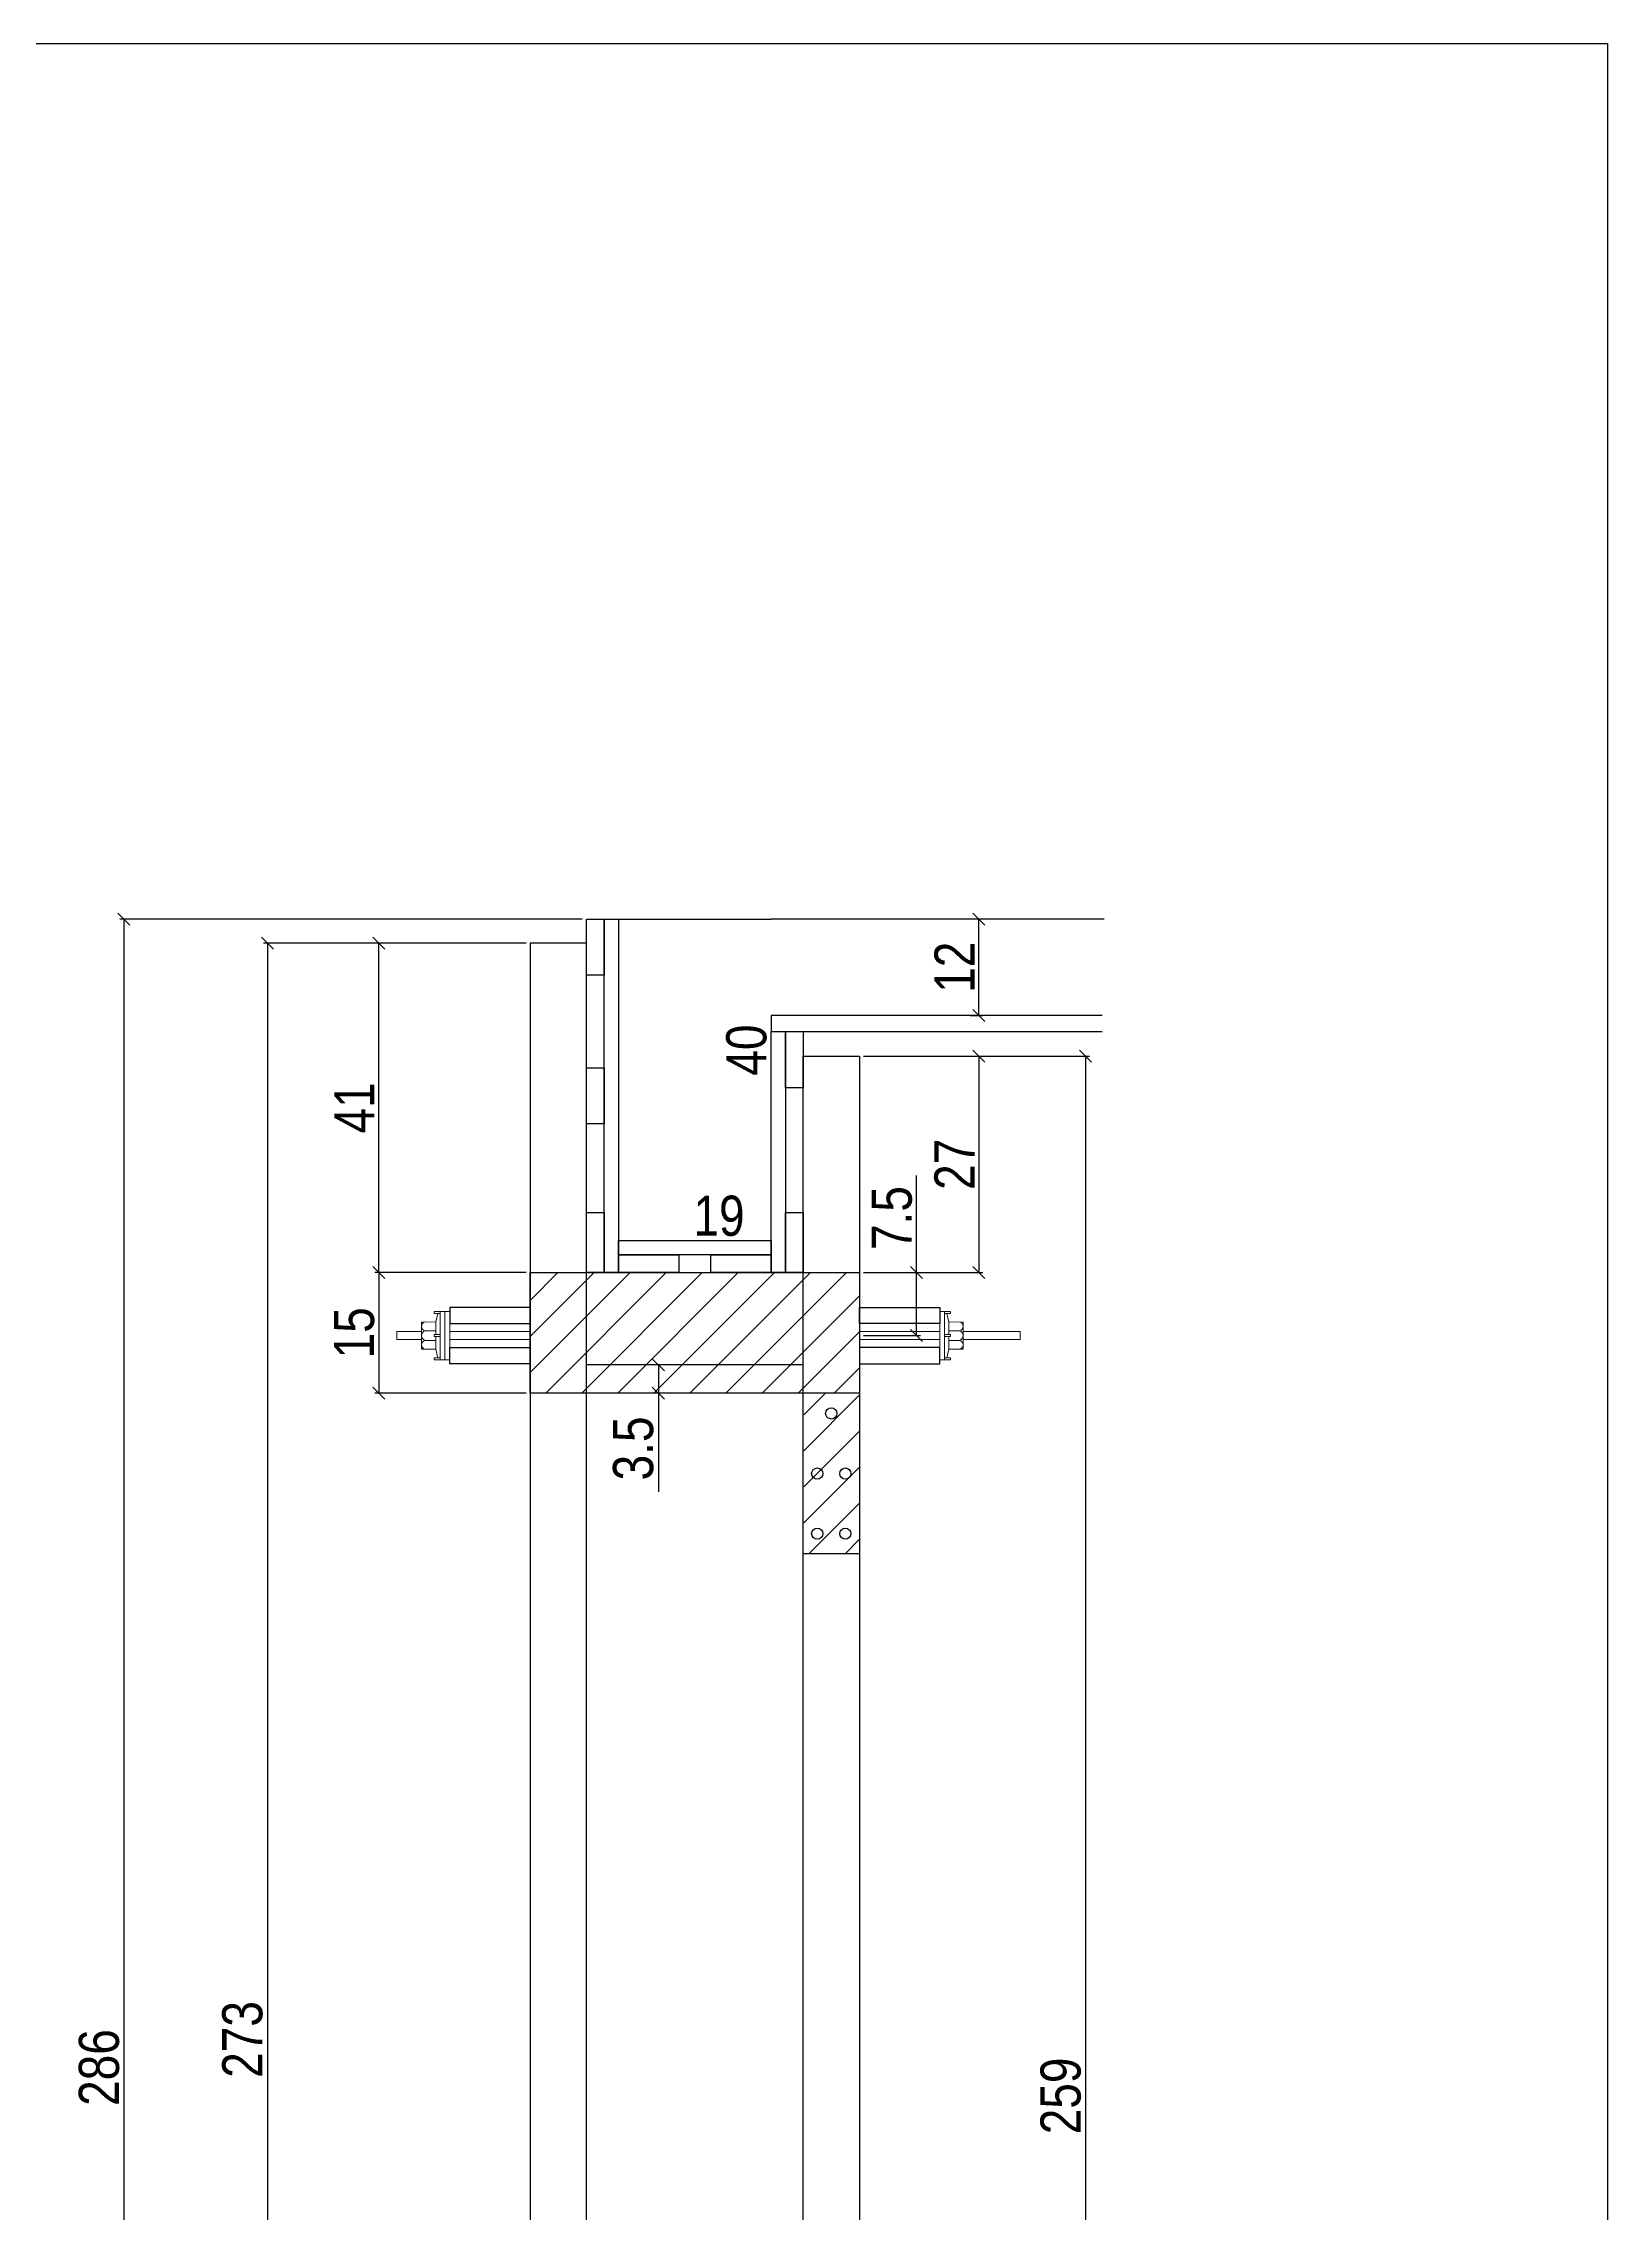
# Model space of a CAD drawing. Extents: x 15230 to 29563, y 3128 to 7338.
# Drawn here: x 18444 to 18833, y 5023 to 5564 of the extents above; entities that cross this region are included whole.
import ezdxf

# ---------------------------------------------------------------- set-up
doc = ezdxf.new("R2010")
doc.units = 0
doc.layers.add('BARRA_ANCORAGEM', color=1, linetype='Continuous', lineweight=15)
for name, color, linetype in [('COTA', 241, 'Continuous'), ('TIRAS REESCORAMENTO', 252, 'Continuous'), ('VIGAS', 3, 'Continuous')]:
    doc.layers.add(name, color=color, linetype=linetype)
doc.styles.add('COTA TECNICA 2X', font='techl___.ttf', dxfattribs={"height": 10})
doc.dimstyles.new('SECAO', dxfattribs={"dimscale": 0.333333, "dimtxt": 5, "dimasz": 9, "dimexe": 3, "dimexo": 3, "dimgap": 3, "dimtad": 1, "dimdec": 1, "dimlfac": 0.5, "dimzin": 12, "dimdsep": 46, "dimtxsty": 'COTA TECNICA 2X', "dimblk1": 'OBLIQUE', "dimblk2": 'OBLIQUE', "dimsah": 1, "dimcen": 0.9, "dimclrd": 4, "dimclre": 4, "dimclrt": 240, "dimadec": 1, "dimazin": 3, "dimtfac": 1, "dimtdec": 1, "dimtmove": 0, "dimatfit": 3, "dimfxl": 1, "dimtolj": 1, "dimtzin": 12, "dimarcsym": 0})

# ---------------------------------------------------------------- blocks, each defined once
blk = doc.blocks.new('_Oblique')
at = {"color": 0, "linetype": 'ByBlock', "lineweight": -2}
blk.add_line((-0.5, -0.5), (0.5, 0.5), dxfattribs=at)
blk = doc.blocks.new('*D83')
at = {"layer": 'COTA', "color": 4, "lineweight": -2, "transparency": 16777216}
for p, q in [((18563.94, 5339.48), (18498.54, 5339.48)), ((18499.54, 5339.48), (18499.54, 4793.39)), ((18563.94, 4793.39), (18498.54, 4793.39))]:
    blk.add_line(p, q, dxfattribs=at)
at = {"layer": 'DEFPOINTS', "color": 0, "transparency": 16777216}
for p in [(18564.94, 5339.48), (18499.54, 4793.39), (18564.94, 4793.39)]:
    blk.add_point(p, dxfattribs=at)
at = {"layer": 'COTA', "color": 4, "lineweight": -2, "transparency": 16777216, "xscale": 3, "yscale": 3, "zscale": 3}
for p, rotation in [((18499.54, 5339.48), 90), ((18499.54, 4793.39), 270)]:
    blk.add_blockref('_Oblique', p, dxfattribs=dict(at, rotation=rotation))
at = {"layer": 'COTA', "color": 240, "transparency": 16777216, "insert": (18493.32, 5066.44), "char_height": 10, "attachment_point": 5, "rotation": 90, "style": 'COTA TECNICA 2X'}
blk.add_mtext('\\A1;273', dxfattribs=at)
blk = doc.blocks.new('*D89')
at = {"layer": 'COTA', "color": 4, "lineweight": -2, "transparency": 16777216}
for p, q in [((18563.94, 5339.48), (18526.25, 5339.48)), ((18527.25, 5257.43), (18527.25, 5339.48)), ((18563.94, 5257.43), (18526.25, 5257.43))]:
    blk.add_line(p, q, dxfattribs=at)
at = {"layer": 'DEFPOINTS', "color": 0, "transparency": 16777216}
for p in [(18527.25, 5339.48), (18564.94, 5339.48), (18564.94, 5257.43)]:
    blk.add_point(p, dxfattribs=at)
at = {"layer": 'COTA', "color": 4, "lineweight": -2, "transparency": 16777216, "xscale": 3, "yscale": 3, "zscale": 3}
for p, rotation in [((18527.25, 5339.48), 90), ((18527.25, 5257.43), 270)]:
    blk.add_blockref('_Oblique', p, dxfattribs=dict(at, rotation=rotation))
at = {"layer": 'COTA', "color": 240, "transparency": 16777216, "insert": (18521.17, 5298.46), "char_height": 10, "attachment_point": 5, "rotation": 90, "style": 'COTA TECNICA 2X'}
blk.add_mtext('\\A1;41', dxfattribs=at)
blk = doc.blocks.new('*D90')
at = {"layer": 'COTA', "color": 4, "lineweight": -2, "transparency": 16777216}
for p, q in [((18647.94, 5311.36), (18677.7, 5311.36)), ((18676.7, 5311.36), (18676.7, 5257.43)), ((18647.94, 5257.43), (18677.7, 5257.43))]:
    blk.add_line(p, q, dxfattribs=at)
at = {"layer": 'DEFPOINTS', "color": 0, "transparency": 16777216}
for p in [(18646.94, 5311.36), (18646.94, 5257.43), (18676.7, 5257.43)]:
    blk.add_point(p, dxfattribs=at)
at = {"layer": 'COTA', "color": 4, "lineweight": -2, "transparency": 16777216, "xscale": 3, "yscale": 3, "zscale": 3}
for p, rotation in [((18676.7, 5311.36), 90), ((18676.7, 5257.43), 270)]:
    blk.add_blockref('_Oblique', p, dxfattribs=dict(at, rotation=rotation))
at = {"layer": 'COTA', "color": 240, "transparency": 16777216, "insert": (18670.62, 5284.39), "char_height": 10, "attachment_point": 5, "rotation": 90, "style": 'COTA TECNICA 2X'}
blk.add_mtext('\\A1;27', dxfattribs=at)
blk = doc.blocks.new('*D91')
at = {"layer": 'COTA', "color": 4, "lineweight": -2, "transparency": 16777216}
for p, q in [((18577.94, 5345.48), (18462.74, 5345.48)), ((18463.74, 5345.48), (18463.74, 4773.39)), ((18563.94, 4773.39), (18462.74, 4773.39))]:
    blk.add_line(p, q, dxfattribs=at)
at = {"layer": 'DEFPOINTS', "color": 0, "transparency": 16777216}
for p in [(18578.94, 5345.48), (18463.74, 4773.39), (18564.94, 4773.39)]:
    blk.add_point(p, dxfattribs=at)
at = {"layer": 'COTA', "color": 4, "lineweight": -2, "transparency": 16777216, "xscale": 3, "yscale": 3, "zscale": 3}
for p, rotation in [((18463.74, 5345.48), 90), ((18463.74, 4773.39), 270)]:
    blk.add_blockref('_Oblique', p, dxfattribs=dict(at, rotation=rotation))
at = {"layer": 'COTA', "color": 240, "transparency": 16777216, "insert": (18457.62, 5059.44), "char_height": 10, "attachment_point": 5, "rotation": 90, "style": 'COTA TECNICA 2X'}
blk.add_mtext('\\A1;286', dxfattribs=at)
blk = doc.blocks.new('*D93')
at = {"layer": 'DEFPOINTS', "color": 0, "transparency": 16777216}
for p in [(18611.98, 5345.48), (18624.94, 5345.48), (18611.98, 5265.43)]:
    blk.add_point(p, dxfattribs=at)
at = {"layer": 'COTA', "color": 240, "transparency": 16777216, "insert": (18618.84, 5312.84), "char_height": 10, "attachment_point": 5, "rotation": 90, "style": 'COTA TECNICA 2X'}
blk.add_mtext('\\A1;40', dxfattribs=at)
blk = doc.blocks.new('*D94')
at = {"layer": 'DEFPOINTS', "color": 0, "transparency": 16777216}
for p in [(18586.94, 5265.43), (18624.94, 5265.43), (18624.94, 5265.43)]:
    blk.add_point(p, dxfattribs=at)
at = {"layer": 'COTA', "color": 240, "transparency": 16777216, "insert": (18611.98, 5271.52), "char_height": 10, "attachment_point": 5, "style": 'COTA TECNICA 2X'}
blk.add_mtext('\\A1;19', dxfattribs=at)
blk = doc.blocks.new('*D96')
at = {"layer": 'COTA', "color": 4, "lineweight": -2, "transparency": 16777216}
for p, q in [((18676.7, 5321.48), (18676.7, 5345.48)), ((18677.7, 5345.48), (18677.7, 5345.48)), ((18674.54, 5321.48), (18677.7, 5321.48))]:
    blk.add_line(p, q, dxfattribs=at)
at = {"layer": 'DEFPOINTS', "color": 0, "transparency": 16777216}
for p in [(18676.7, 5345.48), (18676.7, 5345.48), (18673.54, 5321.48)]:
    blk.add_point(p, dxfattribs=at)
at = {"layer": 'COTA', "color": 4, "lineweight": -2, "transparency": 16777216, "xscale": 3, "yscale": 3, "zscale": 3}
for p, rotation in [((18676.7, 5345.48), 90), ((18676.7, 5321.48), 270)]:
    blk.add_blockref('_Oblique', p, dxfattribs=dict(at, rotation=rotation))
at = {"layer": 'COTA', "color": 240, "transparency": 16777216, "insert": (18670.64, 5333.48), "char_height": 10, "attachment_point": 5, "rotation": 90, "style": 'COTA TECNICA 2X'}
blk.add_mtext('\\A1;12', dxfattribs=at)
blk = doc.blocks.new('*D97')
at = {"layer": 'COTA', "color": 4, "lineweight": -2, "transparency": 16777216}
for p, q in [((18648.94, 5311.36), (18704.24, 5311.36)), ((18703.24, 5311.36), (18703.24, 4793.39)), ((18648.94, 4793.39), (18704.24, 4793.39))]:
    blk.add_line(p, q, dxfattribs=at)
at = {"layer": 'DEFPOINTS', "color": 0, "transparency": 16777216}
for p in [(18647.94, 5311.36), (18647.94, 4793.39), (18703.24, 4793.39)]:
    blk.add_point(p, dxfattribs=at)
at = {"layer": 'COTA', "color": 4, "lineweight": -2, "transparency": 16777216, "xscale": 3, "yscale": 3, "zscale": 3}
for p, rotation in [((18703.24, 5311.36), 90), ((18703.24, 4793.39), 270)]:
    blk.add_blockref('_Oblique', p, dxfattribs=dict(at, rotation=rotation))
at = {"layer": 'COTA', "color": 240, "transparency": 16777216, "insert": (18697.1, 5052.37), "char_height": 10, "attachment_point": 5, "rotation": 90, "style": 'COTA TECNICA 2X'}
blk.add_mtext('\\A1;259', dxfattribs=at)
blk = doc.blocks.new('*D99')
at = {"layer": 'COTA', "color": 4, "lineweight": -2, "transparency": 16777216}
for p, q in [((18563.94, 5257.43), (18526.25, 5257.43)), ((18527.25, 5257.43), (18527.25, 5227.43)), ((18563.94, 5227.43), (18526.25, 5227.43))]:
    blk.add_line(p, q, dxfattribs=at)
at = {"layer": 'DEFPOINTS', "color": 0, "transparency": 16777216}
for p in [(18564.94, 5257.43), (18527.25, 5227.43), (18564.94, 5227.43)]:
    blk.add_point(p, dxfattribs=at)
at = {"layer": 'COTA', "color": 4, "lineweight": -2, "transparency": 16777216, "xscale": 3, "yscale": 3, "zscale": 3}
for p, rotation in [((18527.25, 5257.43), 90), ((18527.25, 5227.43), 270)]:
    blk.add_blockref('_Oblique', p, dxfattribs=dict(at, rotation=rotation))
at = {"layer": 'COTA', "color": 240, "transparency": 16777216, "insert": (18521.14, 5242.43), "char_height": 10, "attachment_point": 5, "rotation": 90, "style": 'COTA TECNICA 2X'}
blk.add_mtext('\\A1;15', dxfattribs=at)
blk = doc.blocks.new('A$C51C4441F')
at = {"layer": 'BARRA_ANCORAGEM'}
for p, q in [((-2.25, 3.4), (-1.79, 5.5)), ((-2.25, 3.4), (-5.81, 3.39)), ((-5.81, 3.39), (-5.81, -3.39)), ((-2.25, 1.2), (-5.02, 1.2)), ((-2.25, 3.4), (-2.25, 3.4)), ((-2.25, 3.4), (-2.25, 0.25)), ((-2.25, -3.4), (-5.81, -3.39)), ((-2.25, -1.2), (-5.02, -1.2)), ((-2.25, -0.25), (-2.25, -3.4)), ((-2.25, -3.4), (-1.79, -5.5))]:
    blk.add_line(p, q, dxfattribs=at)
for points in [[(-2.7, 6), (-1.2, 6), (-1.2, 5.5), (-2.7, 5.5)], [(-1.2, -6), (0, -6), (0, 6), (-1.2, 6)], [(-2.7, 0.25), (-1.2, 0.25), (-1.2, -0.25), (-2.7, -0.25)], [(-2.7, -6), (-1.2, -6), (-1.2, -5.5), (-2.7, -5.5)]]:
    blk.add_lwpolyline(points, close=True, dxfattribs=at)
for centre, radius, start, end in [((-4.66, 2.3), 1.15, 107.7845, 252.2718), ((-4.52, 0), 1.3, 112.648, 247.4083), ((-4.66, -2.3), 1.15, 107.7845, 252.2718)]:
    blk.add_arc(centre, radius, start, end, dxfattribs=at)
blk = doc.blocks.new('*D100')
at = {"layer": 'COTA', "color": 4, "lineweight": -2, "transparency": 16777216}
for p, q in [((18661.16, 5257.43), (18661.16, 5281.58)), ((18647.94, 5257.43), (18662.16, 5257.43)), ((18661.16, 5241.73), (18661.16, 5257.43)), ((18647.94, 5241.73), (18662.16, 5241.73))]:
    blk.add_line(p, q, dxfattribs=at)
at = {"layer": 'DEFPOINTS', "color": 0, "transparency": 16777216}
for p in [(18646.94, 5257.43), (18661.16, 5257.43), (18646.94, 5241.73)]:
    blk.add_point(p, dxfattribs=at)
at = {"layer": 'COTA', "color": 4, "lineweight": -2, "transparency": 16777216, "xscale": 3, "yscale": 3, "zscale": 3}
for p, rotation in [((18661.16, 5257.43), 90), ((18661.16, 5241.73), 270)]:
    blk.add_blockref('_Oblique', p, dxfattribs=dict(at, rotation=rotation))
at = {"layer": 'COTA', "color": 240, "transparency": 16777216, "insert": (18655.05, 5271.01), "char_height": 10, "attachment_point": 5, "rotation": 90, "style": 'COTA TECNICA 2X'}
blk.add_mtext('\\A1;7.5', dxfattribs=at)
blk = doc.blocks.new('*D101')
at = {"layer": 'COTA', "color": 4, "lineweight": -2, "transparency": 16777216}
for p, q in [((18604.94, 5234.43), (18595.87, 5234.43)), ((18596.87, 5234.43), (18596.87, 5227.43)), ((18604.94, 5227.43), (18595.87, 5227.43)), ((18596.87, 5227.43), (18596.87, 5202.83))]:
    blk.add_line(p, q, dxfattribs=at)
at = {"layer": 'DEFPOINTS', "color": 0, "transparency": 16777216}
for p in [(18605.94, 5234.43), (18596.87, 5227.43), (18605.94, 5227.43)]:
    blk.add_point(p, dxfattribs=at)
at = {"layer": 'COTA', "color": 4, "lineweight": -2, "transparency": 16777216, "xscale": 3, "yscale": 3, "zscale": 3}
for p, rotation in [((18596.87, 5234.43), 90), ((18596.87, 5227.43), 270)]:
    blk.add_blockref('_Oblique', p, dxfattribs=dict(at, rotation=rotation))
at = {"layer": 'COTA', "color": 240, "transparency": 16777216, "insert": (18590.65, 5213.63), "char_height": 10, "attachment_point": 5, "rotation": 90, "style": 'COTA TECNICA 2X'}
blk.add_mtext('\\A1;3.5', dxfattribs=at)

msp = doc.modelspace()

# ---------------------------------------------------------------- hatches: boundary and pattern name
at = {"layer": 'COTA'}
h = msp.add_hatch(dxfattribs=at)
h.set_pattern_fill('ANSI31', color=256, scale=2, style=0)
h.set_pattern_definition([(45, (-6050.008, -208039.636), (-4.49012806, 4.49012806), [])])
h.paths.add_polyline_path([(18646.94, 5227.43), (18646.94, 5257.43), (18564.94, 5257.43), (18564.94, 5227.43)])
h = msp.add_hatch(dxfattribs=at)
h.set_pattern_fill('ANSI31', color=256, scale=2, style=0)
h.set_pattern_definition([(45, (-5026.7847, -193031.977), (-4.49012806, 4.49012806), [])])
h.paths.add_polyline_path([(18633.07, 5187.41), (18647.07, 5187.41), (18647.07, 5227.35), (18633.07, 5227.35)])

# ---------------------------------------------------------------- linework, layer by layer
at = {"linetype": 'Continuous'}
for p, q in [((18564.94, 5227.43), (18564.94, 5257.43)), ((18564.94, 5257.43), (18646.94, 5257.43)), ((18646.94, 5257.43), (18646.94, 5227.43)), ((18632.94, 5234.43), (18578.94, 5234.43)), ((18646.94, 5227.43), (18564.94, 5227.43))]:
    msp.add_line(p, q, dxfattribs=at)
msp.add_line((18646.94, 5187.41), (18632.94, 5187.41))
msp.add_lwpolyline([(18564.94, 4793.39), (18578.94, 4793.39), (18578.94, 5339.48), (18564.94, 5339.48)], close=True, dxfattribs=at)
msp.add_lwpolyline([(18632.94, 5234.43), (18632.94, 5311.36), (18646.94, 5311.36), (18646.94, 4793.39), (18632.94, 4793.39), (18632.94, 5234.43)], dxfattribs=at)
for centre in [(18639.94, 5222.35), (18636.44, 5207.38), (18643.44, 5207.38), (18636.44, 5192.41), (18643.44, 5192.41)]:
    msp.add_circle(centre, 1.4)
at = {"layer": 'BARRA_ANCORAGEM'}
for points in [[(18543.74, 5247.73), (18544.94, 5247.73), (18544.94, 5235.73), (18543.74, 5235.73)], [(18668.14, 5247.73), (18666.94, 5247.73), (18666.94, 5235.73), (18668.14, 5235.73)], [(18531.74, 5240.73), (18537.93, 5240.73), (18537.93, 5242.73), (18531.74, 5242.73)], [(18544.94, 5240.73), (18564.94, 5240.73), (18564.94, 5242.73), (18544.94, 5242.73)], [(18666.94, 5240.73), (18646.94, 5240.73), (18646.94, 5242.73), (18666.94, 5242.73)], [(18672.76, 5240.73), (18686.94, 5240.73), (18686.94, 5242.73), (18672.76, 5242.73)]]:
    msp.add_lwpolyline(points, close=True, dxfattribs=at)
at = {"layer": 'TIRAS REESCORAMENTO', "linetype": 'ByBlock'}
for p, q in [((18586.94, 5345.48), (18624.94, 5345.48)), ((18707.91, 5345.48), (18624.94, 5345.48)), ((18624.94, 5317.48), (18707.42, 5317.48))]:
    msp.add_line(p, q, dxfattribs=at)
for points in [[(18578.94, 5345.48), (18583.34, 5345.48), (18583.34, 5331.48), (18578.94, 5331.48)], [(18628.54, 5317.48), (18632.94, 5317.48), (18632.94, 5303.48), (18628.54, 5303.48)], [(18578.94, 5308.46), (18583.34, 5308.46), (18583.34, 5294.46), (18578.94, 5294.46)], [(18578.94, 5272.43), (18583.34, 5272.43), (18583.34, 5257.43), (18578.94, 5257.43)], [(18628.54, 5272.43), (18632.94, 5272.43), (18632.94, 5257.43), (18628.54, 5257.43)], [(18624.94, 5261.83), (18586.94, 5261.83), (18586.94, 5265.43), (18624.94, 5265.43)], [(18601.94, 5261.83), (18601.94, 5257.43), (18586.94, 5257.43), (18586.94, 5261.83)], [(18624.94, 5261.83), (18624.94, 5257.43), (18609.94, 5257.43), (18609.94, 5261.83)], [(18544.94, 5244.73), (18564.94, 5244.73), (18564.94, 5248.73), (18544.94, 5248.73)], [(18666.94, 5244.73), (18646.94, 5244.73), (18646.94, 5248.73), (18666.94, 5248.73)], [(18544.94, 5238.73), (18564.94, 5238.73), (18564.94, 5234.73), (18544.94, 5234.73)], [(18666.94, 5238.73), (18646.94, 5238.73), (18646.94, 5234.73), (18666.94, 5234.73)]]:
    msp.add_lwpolyline(points, close=True, dxfattribs=at)
for points in [[(18586.94, 5257.43), (18583.34, 5257.43), (18583.34, 5345.48), (18586.94, 5345.48), (18586.94, 5257.43)], [(18707.42, 5321.48), (18624.94, 5321.48), (18624.94, 5317.48), (18707.42, 5317.48)], [(18628.54, 5257.43), (18624.94, 5257.43), (18624.94, 5317.48), (18628.54, 5317.48), (18628.54, 5257.43)]]:
    msp.add_lwpolyline(points, dxfattribs=at)
at = {"layer": 'VIGAS'}
msp.add_lwpolyline([(18833.27, 4598.78), (18208.99, 4598.78), (18208.99, 5563.56), (18833.27, 5563.56)], close=True, dxfattribs=at)

# ---------------------------------------------------------------- block references
at = {"layer": 'BARRA_ANCORAGEM', "xscale": -1, "rotation": 180}
msp.add_blockref('A$C51C4441F', (18543.74, 5241.73), dxfattribs=at)
at = {"layer": 'BARRA_ANCORAGEM', "xscale": -1}
msp.add_blockref('A$C51C4441F', (18666.94, 5241.73), dxfattribs=at)

# ---------------------------------------------------------------- dimensions: what is measured, and where the dimension line sits
at = {"layer": 'COTA', "color": 3}
for base, p1, p2, picture, middle in [((18463.74, 4773.39), (18578.94, 5345.48), (18564.94, 4773.39), '*D91', (18457.62, 5059.44)), ((18676.7, 5345.48), (18673.54, 5321.48), (18676.7, 5345.48), '*D96', (18670.64, 5333.48)), ((18499.54, 4793.39), (18564.94, 5339.48), (18564.94, 4793.39), '*D83', (18493.32, 5066.44)), ((18527.25, 5339.48), (18564.94, 5257.43), (18564.94, 5339.48), '*D89', (18521.17, 5298.46)), ((18676.7, 5257.43), (18646.94, 5311.36), (18646.94, 5257.43), '*D90', (18670.62, 5284.39)), ((18703.24, 4793.39), (18647.94, 5311.36), (18647.94, 4793.39), '*D97', (18697.1, 5052.37)), ((18527.25, 5227.43), (18564.94, 5257.43), (18564.94, 5227.43), '*D99', (18521.14, 5242.43)), ((18596.87, 5227.43), (18605.94, 5234.43), (18605.94, 5227.43), '*D101', (18590.65, 5213.63))]:
    dim = msp.add_linear_dim(base=base, p1=p1, p2=p2, angle=90, dimstyle='SECAO', dxfattribs=at)
    dim.commit()
    dim.dimension.update_dxf_attribs({"geometry": picture, "text_midpoint": middle})
dim = msp.add_linear_dim(base=(18624.94, 5345.48), p1=(18611.98, 5265.43), p2=(18611.98, 5345.48), angle=90, dimstyle='SECAO', override={"dimse1": 1, "dimse2": 1, "dimsd1": 1, "dimsd2": 1}, dxfattribs=at)
dim.commit()
dim.dimension.update_dxf_attribs({"geometry": '*D93', "text_midpoint": (18624.94, 5312.84), "dimtype": 160})
dim = msp.add_linear_dim(base=(18661.16, 5257.43), p1=(18646.94, 5241.73), p2=(18646.94, 5257.43), angle=90, text='7.5', dimstyle='SECAO', dxfattribs=at)
dim.commit()
dim.dimension.update_dxf_attribs({"geometry": '*D100', "text_midpoint": (18655.05, 5271.01)})
dim = msp.add_linear_dim(base=(18624.94, 5265.43), p1=(18586.94, 5265.43), p2=(18624.94, 5265.43), dimstyle='SECAO', override={"dimse1": 1, "dimse2": 1, "dimsd1": 1, "dimsd2": 1}, dxfattribs=at)
dim.commit()
dim.dimension.update_dxf_attribs({"geometry": '*D94', "text_midpoint": (18611.98, 5265.43), "dimtype": 160})

doc.saveas('drawing.dxf')
